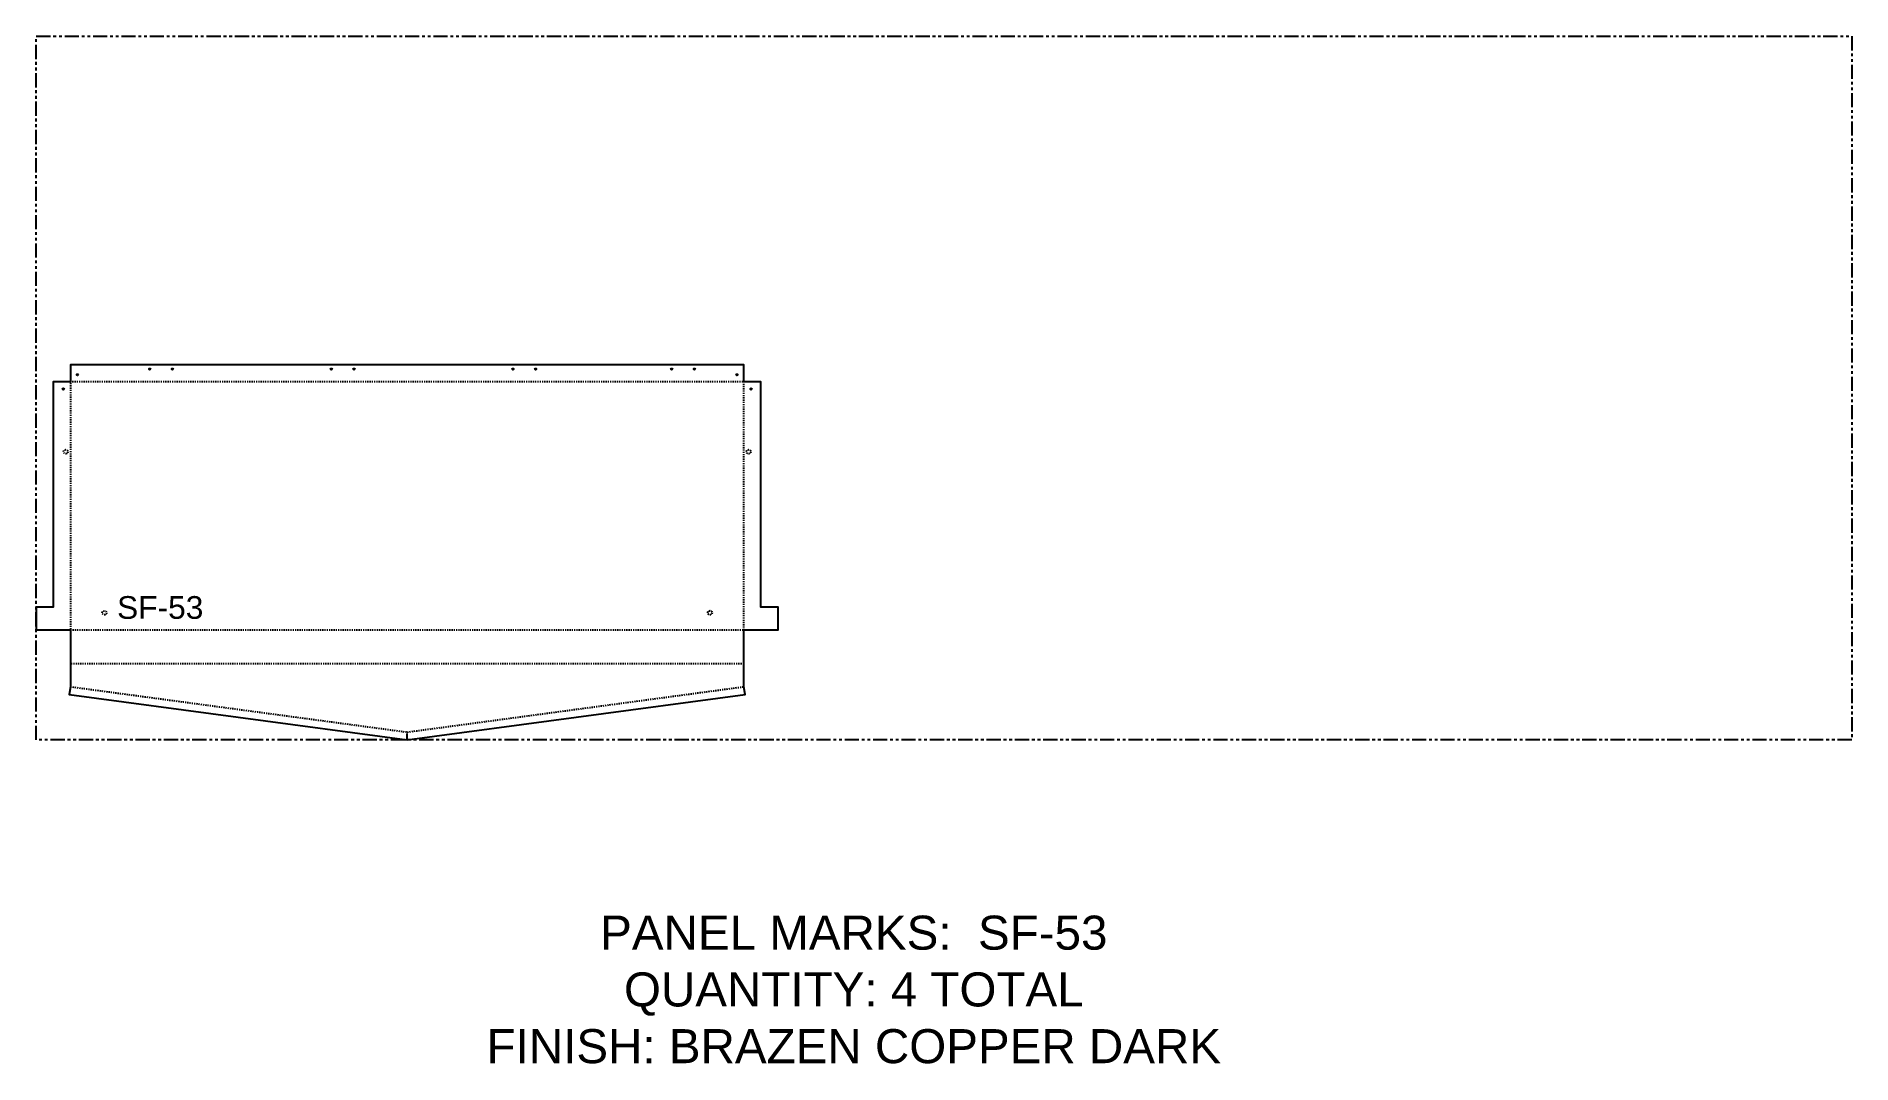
# Model space of a CAD drawing. Header units: inches. Extents: x 0 to 160, y -29 to 62.
import ezdxf

# ---------------------------------------------------------------- set-up
doc = ezdxf.new("R2010")
doc.units = ezdxf.units.IN
doc.header["$MEASUREMENT"] = 0
doc.linetypes.add('HIDDEN', pattern=[0.375, 0.25, -0.125])
doc.linetypes.add('PHANTOM', pattern=[2.5, 1.25, -0.25, 0.25, -0.25, 0.25, -0.25])
for name, color, linetype in [('CUT', 7, 'Continuous'), ('DIMS', 1, 'Continuous'), ('HOLES', 6, 'Continuous'), ('RELIEF', 82, 'Continuous'), ('ROUT', 1, 'HIDDEN'), ('SHEET', 5, 'PHANTOM'), ('TEXT', 2, 'PHANTOM'), ('WEEPS', 3, 'HIDDEN')]:
    doc.layers.add(name, color=color, linetype=linetype)
doc.styles.get("Standard").update_dxf_attribs({"font": 'arial.ttf'})

msp = doc.modelspace()

# ---------------------------------------------------------------- linework, layer by layer
at = {"layer": 'CUT', "ltscale": 0.25}
msp.add_lwpolyline([(62.37, 4.69), (62.37, 9.7), (65.37, 9.7), (65.37, 11.7), (63.87, 11.7), (63.87, 31.55), (62.37, 31.55), (62.37, 33.05), (3, 33.05), (3, 31.55), (1.5, 31.55), (1.5, 11.7), (0, 11.7), (0, 9.7), (3, 9.7), (3, 4.69), (2.91, 4.01), (32.69, 0), (62.47, 4.01), (62.37, 4.69)], dxfattribs=at)
at = {"layer": 'HOLES', "ltscale": 0.25}
for centre in [(3.62, 32.17), (10, 32.67), (12, 32.67), (26, 32.67), (28, 32.67), (42, 32.67), (44, 32.67), (56, 32.67), (58, 32.67), (61.75, 32.17), (2.38, 30.92), (63, 30.92)]:
    msp.add_circle(centre, 0.0625, dxfattribs=at)
at = {"layer": 'RELIEF'}
msp.add_line((32.69, 0), (32.69, 0.57), dxfattribs=at)
at = {"layer": 'ROUT', "ltscale": 0.25}
for p, q in [((3, 33.05), (3, 4.69)), ((62.37, 4.69), (62.37, 33.05)), ((63.87, 31.55), (1.5, 31.55)), ((62.37, 6.7), (3, 6.7)), ((3, 4.69), (32.69, 0.69)), ((32.69, 0.69), (62.37, 4.69))]:
    msp.add_line(p, q, dxfattribs=at)
msp.add_lwpolyline([(0, 11.7), (0, 9.7), (65.37, 9.7), (65.37, 11.7)], dxfattribs=at)
at = {"layer": 'SHEET'}
msp.add_lwpolyline([(0, 62), (160, 62), (160, 0), (0, 0)], close=True, dxfattribs=at)
at = {"layer": 'WEEPS', "ltscale": 0.25}
for centre in [(2.59, 25.39), (62.78, 25.39), (6, 11.2), (59.37, 11.2)]:
    msp.add_circle(centre, 0.188, dxfattribs=at)

# ---------------------------------------------------------------- texts
at = {"layer": 'DIMS', "ltscale": 0.25, "insert": (10.92, 10.64), "char_height": 2, "attachment_point": 8}
msp.add_mtext_dynamic_manual_height_columns('SF-53', width=3.0859, gutter_width=10, heights=[2.07], dxfattribs=at)
at = {"layer": 'TEXT', "insert": (72.05, -22.01), "char_height": 3, "attachment_point": 5}
msp.add_mtext_dynamic_manual_height_columns('PANEL MARKS:  SF-53\\PQUANTITY: 4 TOTAL\\PFINISH: BRAZEN COPPER DARK', width=199.7409, gutter_width=1, heights=[0], dxfattribs=at)

doc.saveas('drawing.dxf')
